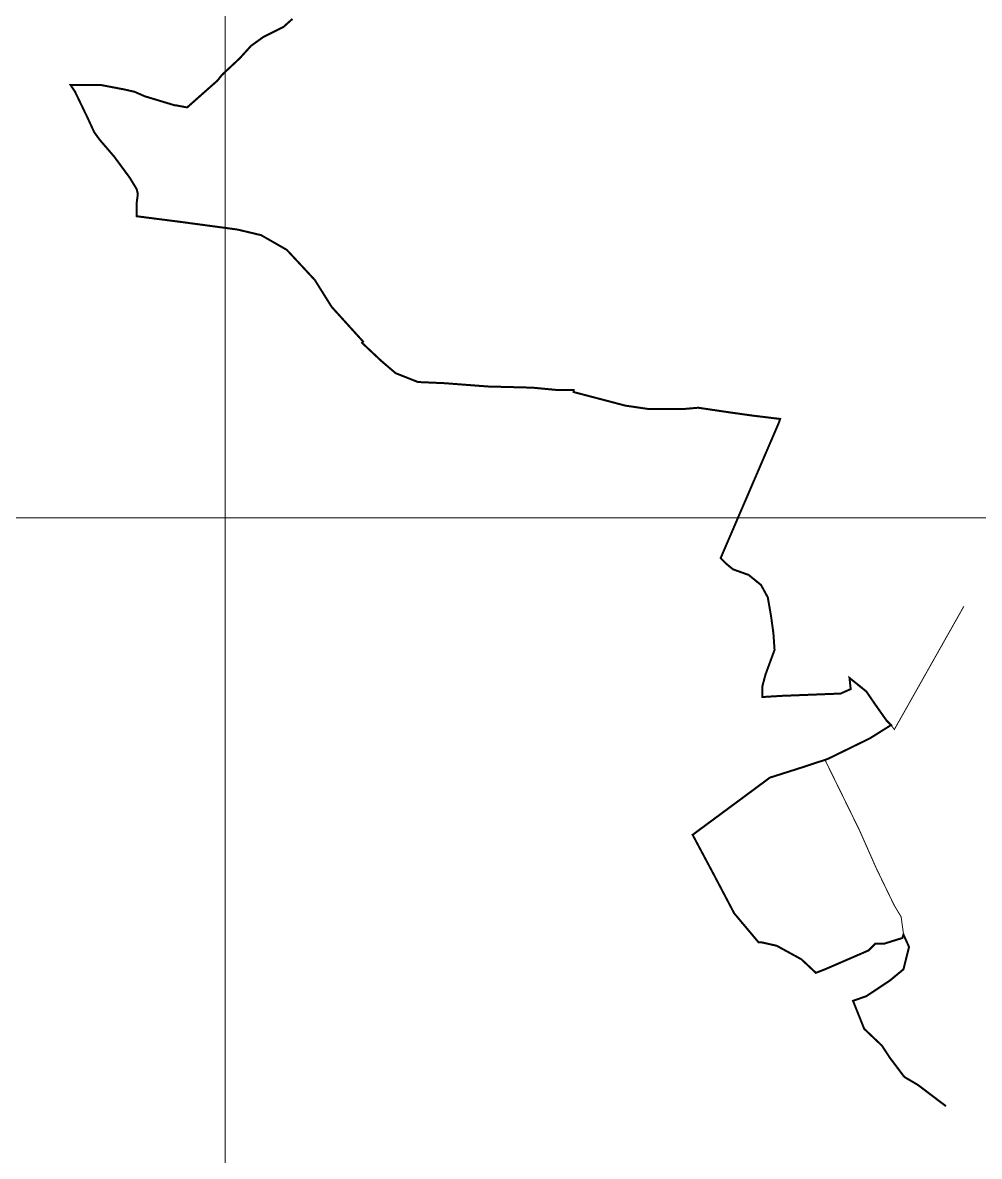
# Model space of a CAD drawing. Header units: millimetres. Extents: x -3588 to 75209, y -3737 to 38254.
# Drawn here: x 16378 to 17535, y 30976 to 32346 of the extents above; entities that cross this region are included whole.
import ezdxf

# ---------------------------------------------------------------- set-up
doc = ezdxf.new("R2010")
doc.units = ezdxf.units.MM
doc.layers.add('P', color=253, linetype='Continuous')

msp = doc.modelspace()

# ---------------------------------------------------------------- linework, layer by layer
at = {"layer": 'P'}
for points, const_width in [([(16623.308, 27097.434), (16623.308, 36423.662)], 1.2), ([(17494.727, 31036.204), (17460.863, 31061.89), (17444.475, 31071.476), (17426.983, 31094.633), (17417.381, 31109.309), (17395.936, 31129.633), (17382.38, 31163.513), (17398.464, 31169.147), (17426.983, 31188.063), (17443.355, 31201.618), (17450.124, 31228.712), (17443.355, 31243.676), (17441.946, 31239.451), (17420.213, 31232.665), (17409.475, 31232.665), (17401.297, 31224.487), (17348.501, 31201.618), (17337.49, 31197.377), (17319.998, 31213.749), (17290.071, 31230.121), (17272.563, 31234.074), (17268.338, 31234.074), (17238.699, 31269.362), (17213.013, 31318.205), (17188.448, 31364.216), (17246.877, 31407.41), (17281.877, 31433.368), (17315.757, 31444.106), (17348.501, 31454.829), (17352.454, 31456.237), (17402.705, 31480.803), (17428.391, 31496.887), (17423.03, 31502.248), (17409.475, 31521.452), (17398.464, 31537.536), (17378.14, 31553.908), (17379.564, 31540.369), (17367.417, 31534.992), (17295.432, 31532.175), (17272.563, 31530.767), (17272.563, 31542.897), (17276.516, 31557.861), (17287.526, 31587.788), (17286.118, 31608.112), (17283.302, 31628.437), (17279.349, 31651.307), (17271.155, 31666.27), (17256.191, 31678.401), (17237.291, 31685.17), (17229.097, 31691.956), (17222.327, 31698.726), (17292.888, 31862.732), (17294.312, 31866.973), (17261.552, 31870.925), (17233.338, 31874.878), (17195.217, 31880.512), (17179.133, 31879.103), (17157.4, 31879.103), (17134.243, 31879.103), (17107.149, 31883.056), (17086.824, 31888.418), (17044.766, 31899.428), (17044.766, 31901.973), (17039.405, 31901.973), (17024.441, 31901.973), (16994.803, 31904.789), (16940.598, 31906.214), (16888.938, 31910.167), (16856.482, 31911.575), (16842.927, 31916.936), (16829.372, 31922.297), (16811.88, 31937.261), (16788.723, 31958.994), (16790.147, 31960.402), (16752.026, 32002.46), (16731.702, 32034.932), (16697.838, 32071.34), (16666.774, 32089.136), (16638.272, 32095.906), (16569.104, 32105.22), (16516.324, 32111.989), (16516.324, 32128.361), (16517.732, 32139.1), (16516.324, 32144.733), (16508.13, 32158.288), (16489.213, 32183.974), (16471.721, 32204.299), (16464.952, 32213.613), (16456.758, 32231.409), (16441.794, 32262.456), (16436.433, 32270.634), (16473.13, 32270.634), (16501.36, 32265.273), (16513.779, 32262.456), (16525.926, 32257.095), (16562.334, 32246.084), (16563.743, 32246.084), (16577.298, 32243.54), (16613.994, 32276.011), (16619.355, 32282.781), (16641.089, 32303.106), (16654.644, 32318.069), (16669.607, 32328.792), (16693.885, 32340.922), (16704.607, 32350.525)], 2.417), ([(11399.857, 31747.569), (26600.487, 31747.569)], 1.2), ([(17428.391, 31496.887), (17432.344, 31491.525), (17516.46, 31640.568)], 1.2), ([(17494.727, 31036.204), (17460.863, 31061.89), (17444.475, 31071.476), (17426.983, 31094.633), (17417.381, 31109.309), (17395.936, 31129.633), (17382.38, 31163.513), (17398.464, 31169.147), (17426.983, 31188.063), (17443.355, 31201.618), (17450.124, 31228.712), (17443.355, 31243.676), (17443.355, 31244.812), (17440.538, 31265.137), (17432.344, 31278.676), (17410.611, 31323.566), (17390.286, 31369.577), (17348.501, 31454.829), (17352.454, 31456.237), (17402.705, 31480.803), (17428.391, 31496.887)], 1.2)]:
    msp.add_lwpolyline(points, dxfattribs=dict(at, const_width=const_width))

doc.saveas('drawing.dxf')
